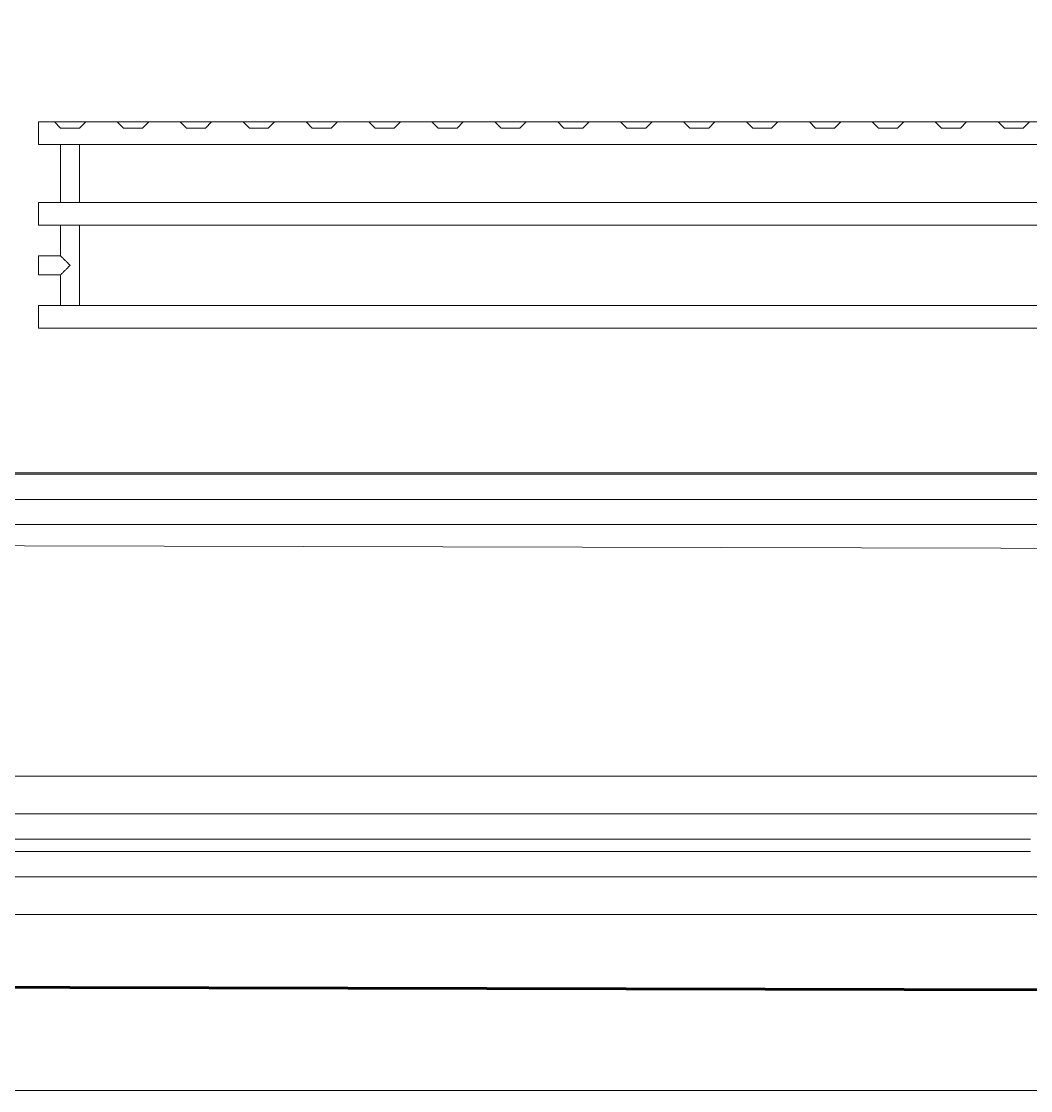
# Model space of a CAD drawing. Header units: millimetres. Extents: x -1113 to 415037, y -3642 to 28069.
# Drawn here: x 82413 to 83215, y 3164 to 4014 of the extents above; entities that cross this region are included whole.
import ezdxf

# ---------------------------------------------------------------- set-up
doc = ezdxf.new("R2010")
doc.units = ezdxf.units.MM
for name, color, linetype, lineweight in [('0) Стена 3.93м', 3, 'Continuous', 60), ('1) Окна 2.25м-', 6, 'Continuous', 60), ('A-AREA-BNDY', 7, 'Continuous', 5), ('A-FLOR', 7, 'Continuous', 9), ('A-GLAZ', 7, 'Continuous', 9), ('A-GLAZ-1', 7, 'Continuous', 5), ('A-WALL', 7, 'Continuous', 5), ('I-WALL', 7, 'Continuous', 5)]:
    doc.layers.add(name, color=color, linetype=linetype, lineweight=lineweight)
doc.layers.add('A-WALL-FNSH-1', color=9, linetype='Continuous', lineweight=5, true_color=0x808080)
doc.layers.add('M-EQPM-1', color=7, linetype='Continuous', lineweight=9, true_color=0xb2b2b2)

# ---------------------------------------------------------------- blocks, each defined once
blk = doc.blocks.new('120_Окно_СКБ_2Ст - 120_Окно_СКБ_2Ст 2100х2500 _мал створка СЛЕВА_-19967351-Объем проектирования 1 этажа')
at = {"layer": 'A-GLAZ'}
for p, q in [((980, -35), (-150, -35)), ((-170, -85), (1000, -85)), ((1000, -85), (-170, -85))]:
    blk.add_line(p, q, dxfattribs=at)
at = {"layer": 'A-GLAZ-1'}
for p, q in [((1050, -5), (-1050, -5)), ((-100, -55), (930, -55)), ((930, -65), (-100, -65))]:
    blk.add_line(p, q, dxfattribs=at)
blk = doc.blocks.new('radiator_prado_classic_z_tip_30_po exemplyaru - Classic Z Тип 30-500-V241-Объем проектирования 1 этажа')
at = {"layer": 'M-EQPM-1'}
for p, q in [((0, 228), (0, 210)), ((1600, 228), (0, 228)), ((0, 210), (0, 228)), ((0, 228), (12.5, 228)), ((12.5, 228), (37.5, 228)), ((37.5, 228), (12.5, 228)), ((12.5, 228), (37.5, 228)), ((12.5, 228), (17.5, 223)), ((12.5, 228), (17.5, 223)), ((32.5, 223), (17.5, 223)), ((17.5, 223), (32.5, 223)), ((32.5, 223), (37.5, 228)), ((37.5, 228), (32.5, 223)), ((37.5, 228), (62.5, 228)), ((62.5, 228), (87.5, 228)), ((87.5, 228), (62.5, 228)), ((62.5, 228), (87.5, 228)), ((62.5, 228), (67.5, 223)), ((62.5, 228), (67.5, 223)), ((82.5, 223), (67.5, 223)), ((67.5, 223), (82.5, 223)), ((82.5, 223), (87.5, 228)), ((87.5, 228), (82.5, 223)), ((87.5, 228), (112.5, 228)), ((112.5, 228), (137.5, 228)), ((137.5, 228), (112.5, 228)), ((112.5, 228), (137.5, 228)), ((112.5, 228), (117.5, 223)), ((112.5, 228), (117.5, 223)), ((132.5, 223), (117.5, 223)), ((117.5, 223), (132.5, 223)), ((132.5, 223), (137.5, 228)), ((137.5, 228), (132.5, 223)), ((137.5, 228), (162.5, 228)), ((162.5, 228), (187.5, 228)), ((187.5, 228), (162.5, 228)), ((162.5, 228), (187.5, 228)), ((162.5, 228), (167.5, 223)), ((162.5, 228), (167.5, 223)), ((182.5, 223), (167.5, 223)), ((167.5, 223), (182.5, 223)), ((182.5, 223), (187.5, 228)), ((187.5, 228), (182.5, 223)), ((187.5, 228), (212.5, 228)), ((212.5, 228), (237.5, 228)), ((237.5, 228), (212.5, 228)), ((212.5, 228), (237.5, 228)), ((212.5, 228), (217.5, 223)), ((212.5, 228), (217.5, 223)), ((232.5, 223), (217.5, 223)), ((217.5, 223), (232.5, 223)), ((232.5, 223), (237.5, 228)), ((237.5, 228), (232.5, 223)), ((237.5, 228), (262.5, 228)), ((262.5, 228), (287.5, 228)), ((287.5, 228), (262.5, 228)), ((262.5, 228), (287.5, 228)), ((262.5, 228), (267.5, 223)), ((262.5, 228), (267.5, 223)), ((282.5, 223), (267.5, 223)), ((267.5, 223), (282.5, 223)), ((282.5, 223), (287.5, 228)), ((287.5, 228), (282.5, 223)), ((287.5, 228), (312.5, 228)), ((312.5, 228), (337.5, 228)), ((337.5, 228), (312.5, 228)), ((312.5, 228), (337.5, 228)), ((312.5, 228), (317.5, 223)), ((312.5, 228), (317.5, 223)), ((332.5, 223), (317.5, 223)), ((317.5, 223), (332.5, 223)), ((332.5, 223), (337.5, 228)), ((337.5, 228), (332.5, 223)), ((337.5, 228), (362.5, 228)), ((362.5, 228), (387.5, 228)), ((387.5, 228), (362.5, 228)), ((362.5, 228), (387.5, 228)), ((362.5, 228), (367.5, 223)), ((362.5, 228), (367.5, 223)), ((382.5, 223), (367.5, 223)), ((367.5, 223), (382.5, 223)), ((382.5, 223), (387.5, 228)), ((387.5, 228), (382.5, 223)), ((387.5, 228), (412.5, 228)), ((412.5, 228), (437.5, 228)), ((437.5, 228), (412.5, 228)), ((412.5, 228), (437.5, 228)), ((412.5, 228), (417.5, 223)), ((412.5, 228), (417.5, 223)), ((432.5, 223), (417.5, 223)), ((417.5, 223), (432.5, 223)), ((432.5, 223), (437.5, 228)), ((437.5, 228), (432.5, 223)), ((437.5, 228), (462.5, 228)), ((462.5, 228), (487.5, 228)), ((487.5, 228), (462.5, 228)), ((462.5, 228), (487.5, 228)), ((462.5, 228), (467.5, 223)), ((462.5, 228), (467.5, 223)), ((482.5, 223), (467.5, 223)), ((467.5, 223), (482.5, 223)), ((482.5, 223), (487.5, 228)), ((487.5, 228), (482.5, 223)), ((487.5, 228), (512.5, 228)), ((512.5, 228), (537.5, 228)), ((537.5, 228), (512.5, 228)), ((512.5, 228), (537.5, 228)), ((512.5, 228), (517.5, 223)), ((512.5, 228), (517.5, 223)), ((532.5, 223), (517.5, 223)), ((517.5, 223), (532.5, 223)), ((532.5, 223), (537.5, 228)), ((537.5, 228), (532.5, 223)), ((537.5, 228), (562.5, 228)), ((562.5, 228), (587.5, 228)), ((587.5, 228), (562.5, 228)), ((562.5, 228), (587.5, 228)), ((562.5, 228), (567.5, 223)), ((562.5, 228), (567.5, 223)), ((582.5, 223), (567.5, 223)), ((567.5, 223), (582.5, 223)), ((582.5, 223), (587.5, 228)), ((587.5, 228), (582.5, 223)), ((587.5, 228), (612.5, 228)), ((612.5, 228), (637.5, 228)), ((637.5, 228), (612.5, 228)), ((612.5, 228), (637.5, 228)), ((612.5, 228), (617.5, 223)), ((612.5, 228), (617.5, 223)), ((632.5, 223), (617.5, 223)), ((617.5, 223), (632.5, 223)), ((632.5, 223), (637.5, 228)), ((637.5, 228), (632.5, 223)), ((637.5, 228), (662.5, 228)), ((662.5, 228), (687.5, 228)), ((687.5, 228), (662.5, 228)), ((662.5, 228), (687.5, 228)), ((662.5, 228), (667.5, 223)), ((662.5, 228), (667.5, 223)), ((682.5, 223), (667.5, 223)), ((667.5, 223), (682.5, 223)), ((682.5, 223), (687.5, 228)), ((687.5, 228), (682.5, 223)), ((687.5, 228), (712.5, 228)), ((712.5, 228), (737.5, 228)), ((737.5, 228), (712.5, 228)), ((712.5, 228), (737.5, 228)), ((712.5, 228), (717.5, 223)), ((712.5, 228), (717.5, 223)), ((732.5, 223), (717.5, 223)), ((717.5, 223), (732.5, 223)), ((732.5, 223), (737.5, 228)), ((737.5, 228), (732.5, 223)), ((737.5, 228), (762.5, 228)), ((762.5, 228), (787.5, 228)), ((787.5, 228), (762.5, 228)), ((762.5, 228), (787.5, 228)), ((762.5, 228), (767.5, 223)), ((762.5, 228), (767.5, 223)), ((782.5, 223), (767.5, 223)), ((767.5, 223), (782.5, 223)), ((782.5, 223), (787.5, 228)), ((787.5, 228), (782.5, 223)), ((787.5, 228), (812.5, 228)), ((0, 210), (1600, 210)), ((17.76, 210), (0, 210)), ((17.5, 210), (17.5, 164)), ((17.5, 210), (17.5, 164)), ((17.76, 210), (17.5, 210)), ((17.5, 210), (17.76, 210)), ((17.76, 210), (17.5, 210)), ((17.5, 210), (32.5, 210)), ((18.5, 210), (17.76, 210)), ((17.76, 210), (32.24, 210)), ((32.24, 210), (17.76, 210)), ((32.24, 210), (18.5, 210)), ((32.5, 210), (32.24, 210)), ((32.24, 210), (32.5, 210)), ((32.5, 210), (32.24, 210)), ((1567.76, 210), (32.24, 210)), ((32.5, 164), (32.5, 210)), ((32.5, 164), (32.5, 210)), ((1600, 164), (0, 164)), ((0, 164), (0, 146)), ((0, 146), (0, 164)), ((0, 164), (17.76, 164)), ((17.76, 164), (17.5, 164)), ((17.5, 164), (17.76, 164)), ((17.76, 164), (17.5, 164)), ((17.5, 164), (32.5, 164)), ((19.7, 164), (17.76, 164)), ((17.76, 164), (32.24, 164)), ((32.24, 164), (17.76, 164)), ((26.94, 164), (19.7, 164)), ((31.5, 164), (26.94, 164)), ((32.24, 164), (31.5, 164)), ((32.5, 164), (32.24, 164)), ((32.24, 164), (32.5, 164)), ((32.5, 164), (32.24, 164)), ((32.24, 164), (1567.76, 164)), ((0, 146), (1600, 146)), ((18.5, 146), (0, 146)), ((17.5, 146), (17.5, 121.5)), ((17.5, 146), (17.5, 121.5)), ((17.5, 146), (18.5, 146)), ((18.5, 146), (17.5, 146)), ((17.5, 146), (18.5, 146)), ((32.5, 146), (17.5, 146)), ((18.5, 146), (32.24, 146)), ((32.24, 146), (18.5, 146)), ((18.5, 146), (32.24, 146)), ((32.24, 146), (32.5, 146)), ((32.5, 146), (32.24, 146)), ((32.24, 146), (32.5, 146)), ((1567.76, 146), (32.24, 146)), ((32.5, 82), (32.5, 146)), ((32.5, 82), (32.5, 146)), ((17.5, 121.5), (0, 121.5)), ((17.5, 121.5), (0, 121.5)), ((0, 121.5), (0, 120.5)), ((0, 106.5), (0, 121.5)), ((0, 120.5), (0, 107.5)), ((0, 120.5), (0, 119.3)), ((0, 114), (0, 120.5)), ((0, 120.5), (0, 120.5)), ((0, 119.3), (0, 117.75)), ((0, 117.75), (0, 114)), ((0, 114), (0, 110.25)), ((0, 107.51), (0, 114)), ((0, 110.25), (0, 108.7)), ((0, 108.7), (0, 107.51)), ((0, 107.51), (0, 107.51)), ((0, 107.5), (0, 106.5)), ((0, 106.5), (17.5, 106.5)), ((0, 106.5), (17.5, 106.5)), ((17.5, 106.5), (17.5, 82)), ((17.5, 106.5), (17.5, 82)), ((1600, 82), (0, 82)), ((0, 82), (0, 64)), ((0, 64), (0, 82)), ((0, 82), (18.5, 82)), ((18.5, 82), (17.5, 82)), ((17.5, 82), (18.5, 82)), ((18.5, 82), (17.5, 82)), ((17.5, 82), (32.5, 82)), ((31.5, 82), (18.5, 82)), ((18.5, 82), (32.24, 82)), ((32.24, 82), (18.5, 82)), ((32.24, 82), (31.5, 82)), ((32.5, 82), (32.24, 82)), ((32.24, 82), (32.5, 82)), ((32.5, 82), (32.24, 82)), ((32.24, 82), (1567.76, 82)), ((1600, 64), (0, 64)), ((0, 64), (1600, 64))]:
    blk.add_line(p, q, dxfattribs=at)
for points, knots in [([(18.51, 120.49), (18.43, 120.57), (18.29, 120.71), (18.09, 120.91), (17.91, 121.09), (17.77, 121.23), (17.65, 121.34), (17.54, 121.46), (17.5, 121.49), (17.5, 121.5)], [0.7142857, 0.7142857, 0.7142857, 0.7142857, 0.75, 0.7857143, 0.8214286, 0.8571429, 0.8928571, 0.9285714, 1, 1, 1, 1]), ([(17.5, 121.5), (17.5, 121.49), (17.54, 121.46), (17.65, 121.34), (17.77, 121.23), (17.91, 121.09), (18.09, 120.91), (18.29, 120.71), (18.43, 120.57), (18.51, 120.49)], [0, 0, 0, 0, 0.0714286, 0.1071429, 0.1428571, 0.1785714, 0.2142857, 0.25, 0.2857143, 0.2857143, 0.2857143, 0.2857143]), ([(17.5, 121.5), (17.51, 121.5), (17.55, 121.46), (17.66, 121.35), (17.77, 121.23), (17.91, 121.09), (18.09, 120.91), (18.29, 120.71), (18.43, 120.57), (18.51, 120.49)], [0, 0, 0, 0, 0.0714286, 0.1071429, 0.1428571, 0.1785714, 0.2142857, 0.25, 0.2857143, 0.2857143, 0.2857143, 0.2857143]), ([(25, 114), (24.52, 114.48), (23.56, 115.45), (22.37, 116.63), (21.57, 117.43), (21.12, 117.87), (20.8, 118.21), (20.47, 118.53), (20.16, 118.84), (19.85, 119.15), (19.56, 119.44), (19.27, 119.73), (19, 120), (18.74, 120.26), (18.51, 120.49), (18.29, 120.71), (18.09, 120.91), (17.91, 121.09), (17.77, 121.23), (17.66, 121.35), (17.55, 121.46), (17.51, 121.5), (17.5, 121.5)], [0, 0, 0, 0, 0.142857, 0.285714, 0.357143, 0.392857, 0.428571, 0.464286, 0.5, 0.535714, 0.571429, 0.607143, 0.642857, 0.678571, 0.714286, 0.75, 0.785714, 0.821429, 0.857143, 0.892857, 0.928571, 1, 1, 1, 1]), ([(22.15, 116.85), (21.92, 117.09), (21.57, 117.43), (21.13, 117.88), (20.8, 118.21), (20.47, 118.53), (20.16, 118.84), (19.85, 119.15), (19.65, 119.35), (19.56, 119.44)], [0.2857143, 0.2857143, 0.2857143, 0.2857143, 0.3571429, 0.3928571, 0.4285714, 0.4642857, 0.5, 0.5357143, 0.5714286, 0.5714286, 0.5714286, 0.5714286]), ([(19.56, 119.44), (19.65, 119.35), (19.85, 119.15), (20.26, 118.74), (20.68, 118.31), (21.13, 117.88), (21.57, 117.43), (21.92, 117.09), (22.15, 116.85)], [0.4285714, 0.4285714, 0.4285714, 0.4285714, 0.4642857, 0.5, 0.5714286, 0.6071429, 0.6428571, 0.7142857, 0.7142857, 0.7142857, 0.7142857]), ([(19.56, 119.44), (19.65, 119.35), (19.85, 119.15), (20.26, 118.74), (20.69, 118.32), (21.12, 117.87), (21.57, 117.43), (21.92, 117.08), (22.15, 116.85)], [0.4285714, 0.4285714, 0.4285714, 0.4285714, 0.4642857, 0.5, 0.5714286, 0.6071429, 0.6428571, 0.7142857, 0.7142857, 0.7142857, 0.7142857]), ([(17.5, 106.5), (17.51, 106.5), (17.55, 106.54), (17.66, 106.65), (17.77, 106.77), (17.91, 106.91), (18.09, 107.09), (18.29, 107.29), (18.51, 107.51), (18.74, 107.74), (19, 108), (19.27, 108.27), (19.56, 108.56), (19.85, 108.85), (20.26, 109.26), (20.69, 109.68), (21.12, 110.13), (21.57, 110.57), (22.37, 111.37), (23.56, 112.55), (24.52, 113.52), (25, 114)], [0, 0, 0, 0, 0.071429, 0.107143, 0.142857, 0.178571, 0.214286, 0.25, 0.285714, 0.321429, 0.357143, 0.392857, 0.428571, 0.464286, 0.5, 0.571429, 0.607143, 0.642857, 0.714286, 0.857143, 1, 1, 1, 1]), ([(19.56, 108.56), (19.65, 108.65), (19.85, 108.85), (20.26, 109.26), (20.68, 109.69), (21.13, 110.12), (21.57, 110.57), (21.92, 110.92), (22.15, 111.15)], [0.4285714, 0.4285714, 0.4285714, 0.4285714, 0.4642857, 0.5, 0.5714286, 0.6071429, 0.6428571, 0.7142857, 0.7142857, 0.7142857, 0.7142857]), ([(22.15, 111.15), (21.92, 110.92), (21.57, 110.57), (21.13, 110.12), (20.8, 109.8), (20.47, 109.47), (20.16, 109.16), (19.85, 108.85), (19.65, 108.65), (19.56, 108.56)], [0.2857143, 0.2857143, 0.2857143, 0.2857143, 0.3571429, 0.3928571, 0.4285714, 0.4642857, 0.5, 0.5357143, 0.5714286, 0.5714286, 0.5714286, 0.5714286]), ([(22.15, 111.15), (21.92, 110.92), (21.57, 110.57), (21.12, 110.13), (20.8, 109.79), (20.47, 109.47), (20.16, 109.16), (19.85, 108.85), (19.65, 108.65), (19.56, 108.56)], [0.2857143, 0.2857143, 0.2857143, 0.2857143, 0.3571429, 0.3928571, 0.4285714, 0.4642857, 0.5, 0.5357143, 0.5714286, 0.5714286, 0.5714286, 0.5714286]), ([(17.5, 106.5), (17.5, 106.51), (17.54, 106.55), (17.65, 106.66), (17.77, 106.77), (17.91, 106.91), (18.09, 107.09), (18.29, 107.29), (18.43, 107.43), (18.51, 107.51)], [0, 0, 0, 0, 0.0714286, 0.1071429, 0.1428571, 0.1785714, 0.2142857, 0.25, 0.2857143, 0.2857143, 0.2857143, 0.2857143]), ([(18.51, 107.51), (18.43, 107.43), (18.29, 107.29), (18.09, 107.09), (17.91, 106.91), (17.77, 106.77), (17.65, 106.66), (17.54, 106.55), (17.5, 106.51), (17.5, 106.5)], [0.7142857, 0.7142857, 0.7142857, 0.7142857, 0.75, 0.7857143, 0.8214286, 0.8571429, 0.8928571, 0.9285714, 1, 1, 1, 1]), ([(18.51, 107.51), (18.43, 107.43), (18.29, 107.29), (18.09, 107.09), (17.91, 106.91), (17.77, 106.77), (17.66, 106.65), (17.55, 106.54), (17.51, 106.5), (17.5, 106.5)], [0.7142857, 0.7142857, 0.7142857, 0.7142857, 0.75, 0.7857143, 0.8214286, 0.8571429, 0.8928571, 0.9285714, 1, 1, 1, 1])]:
    blk.add_open_spline(points, degree=3, knots=knots, dxfattribs=at)
for points in [[(19.56, 119.44), (19.46, 119.54), (19.27, 119.73), (19, 120), (18.74, 120.26), (18.59, 120.42), (18.51, 120.49)], [(18.51, 120.49), (18.59, 120.42), (18.74, 120.26), (19, 120), (19.27, 119.73), (19.46, 119.54), (19.56, 119.44)], [(18.51, 120.49), (18.58, 120.41), (18.74, 120.26), (19, 120), (19.27, 119.73), (19.46, 119.54), (19.56, 119.44)], [(25, 114), (24.52, 114.49), (23.55, 115.44), (22.61, 116.39), (22.15, 116.85)], [(22.15, 116.85), (22.61, 116.39), (23.55, 115.44), (24.52, 114.49), (25, 114)], [(22.15, 116.85), (22.61, 116.39), (23.56, 115.45), (24.52, 114.48), (25, 114)], [(22.15, 111.15), (22.61, 111.61), (23.55, 112.56), (24.52, 113.52), (25, 114)], [(25, 114), (24.52, 113.52), (23.55, 112.56), (22.61, 111.61), (22.15, 111.15)], [(25, 114), (24.52, 113.52), (23.56, 112.55), (22.61, 111.61), (22.15, 111.15)], [(18.51, 107.51), (18.59, 107.58), (18.74, 107.74), (19, 108), (19.27, 108.27), (19.46, 108.46), (19.56, 108.56)], [(19.56, 108.56), (19.46, 108.46), (19.27, 108.27), (19, 108), (18.74, 107.74), (18.59, 107.58), (18.51, 107.51)], [(19.56, 108.56), (19.46, 108.46), (19.27, 108.27), (19, 108), (18.74, 107.74), (18.58, 107.59), (18.51, 107.51)]]:
    blk.add_open_spline(points, degree=3, dxfattribs=at)
blk = doc.blocks.new('1floor')
at = {"layer": 'A-FLOR'}
blk.add_line((84179, 3790), (81850, 3790), dxfattribs=at)
at = {"layer": 'A-WALL'}
for p, q in [((80850, 3750), (84200, 3750)), ((84100, 3300), (82000, 3300))]:
    blk.add_line(p, q, dxfattribs=at)
at = {"layer": 'A-WALL-FNSH-1'}
blk.add_line((84179, 3791), (81851, 3791), dxfattribs=at)
at = {"layer": 'I-WALL'}
for p, q in [((82000, 3770), (84100, 3770)), ((84080, 3550), (82020, 3550))]:
    blk.add_line(p, q, dxfattribs=at)
at = {"layer": 'A-GLAZ', "color": 3, "rotation": 180}
blk.add_blockref('120_Окно_СКБ_2Ст - 120_Окно_СКБ_2Ст 2100х2500 _мал створка СЛЕВА_-19967351-Объем проектирования 1 этажа', (83050, 3435), dxfattribs=at)
at = {"layer": 'M-EQPM-1'}
blk.add_blockref('radiator_prado_classic_z_tip_30_po exemplyaru - Classic Z Тип 30-500-V241-Объем проектирования 1 этажа', (82361.68, 3842), dxfattribs=at)

msp = doc.modelspace()

# ---------------------------------------------------------------- linework, layer by layer
at = {"layer": '1) Окна 2.25м-'}
msp.add_lwpolyline([(82008.83, 3246.97), (84108.82, 3242.04)], dxfattribs=at)
at = {"layer": 'A-AREA-BNDY', "flags": 128}
msp.add_lwpolyline([(80797.29, 10688.84), (80793.4, 9030.84), (81881.4, 9028.29), (81878.58, 7828.29), (81870.58, 7828.31), (81860.65, 3598.32), (84188.64, 3592.86), (84189.3, 3872.86), (84469.3, 3872.2), (84485.28, 10680.18)], close=True, dxfattribs=at)

# ---------------------------------------------------------------- block references
at = {"layer": '0) Стена 3.93м'}
msp.add_blockref('1floor', (64.7, -136.06), dxfattribs=at)

doc.saveas('drawing.dxf')
